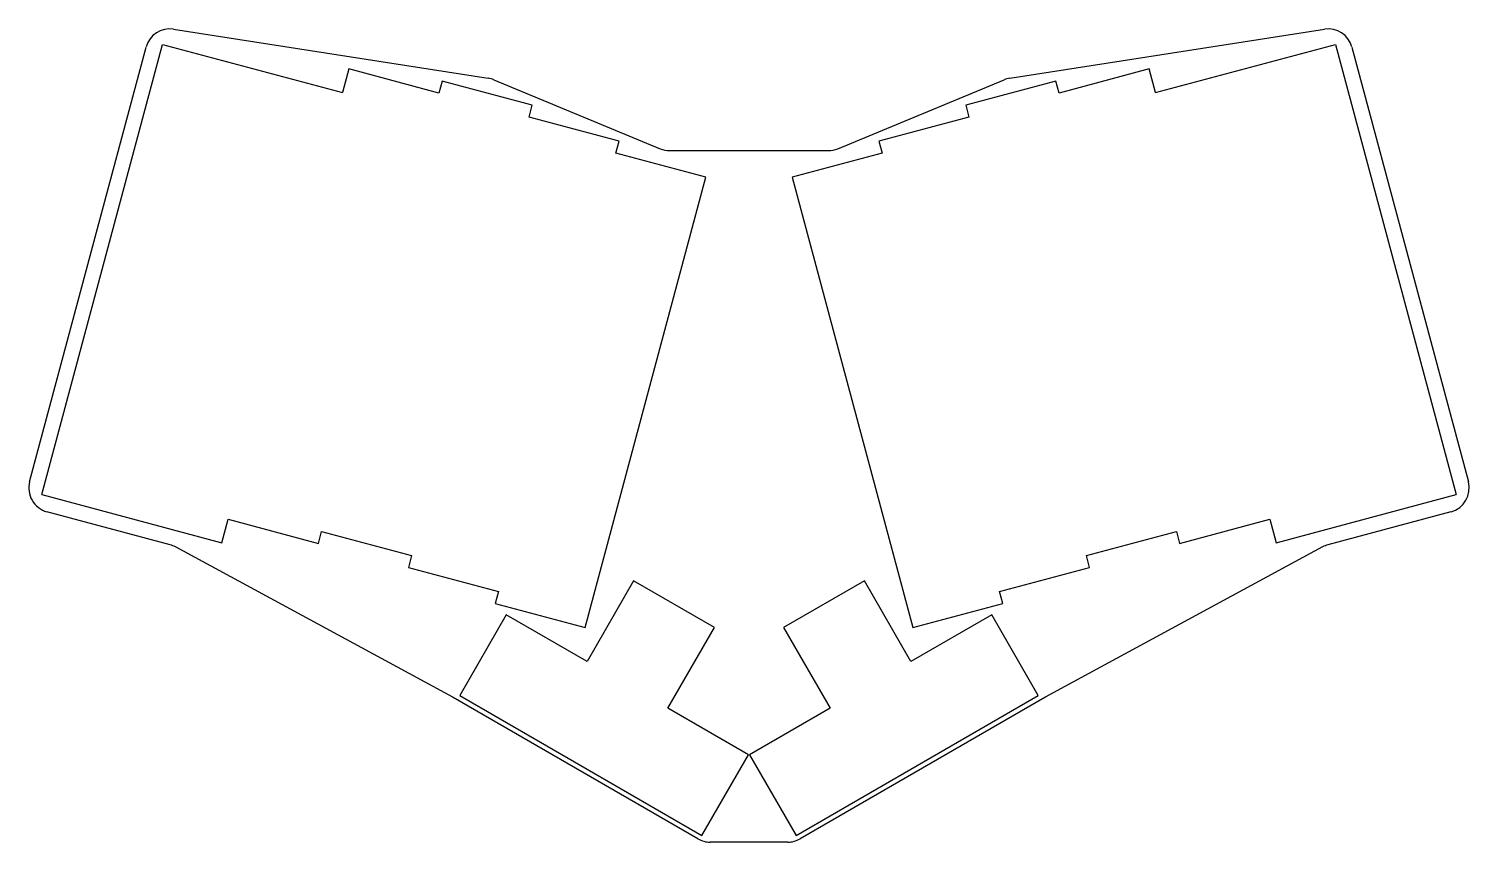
# Model space of a CAD drawing. Header units: millimetres. Extents: x 56 to 350, y -200 to -34.
import ezdxf

# ---------------------------------------------------------------- set-up
doc = ezdxf.new("R2010")
doc.units = ezdxf.units.MM

msp = doc.modelspace()

# ---------------------------------------------------------------- linework, layer by layer
at = {"linetype": 'CONTINUOUS'}
for p, q in [((85.91, -34.32), (150.05, -44.31)), ((256.38, -44.31), (320.52, -34.32)), ((56.57, -126.55), (80.31, -37.97)), ((59.08, -129.19), (83.66, -37.43)), ((83.66, -37.43), (120.37, -47.26)), ((286.06, -47.26), (322.77, -37.43)), ((322.77, -37.43), (347.36, -129.19)), ((326.12, -37.97), (349.86, -126.55)), ((121.66, -42.43), (120.37, -47.26)), ((140.02, -47.35), (121.66, -42.43)), ((284.77, -42.43), (266.42, -47.35)), ((286.06, -47.26), (284.77, -42.43)), ((140.66, -44.94), (140.02, -47.35)), ((159.01, -49.85), (140.66, -44.94)), ((151.19, -44.63), (185.13, -58.69)), ((221.3, -58.69), (255.24, -44.63)), ((265.77, -44.94), (247.42, -49.85)), ((266.42, -47.35), (265.77, -44.94)), ((158.37, -52.27), (159.01, -49.85)), ((247.42, -49.85), (248.06, -52.27)), ((176.72, -57.19), (158.37, -52.27)), ((248.06, -52.27), (229.71, -57.19)), ((176.07, -59.6), (176.72, -57.19)), ((229.71, -57.19), (230.36, -59.6)), ((194.43, -64.52), (176.07, -59.6)), ((187.05, -59.07), (219.39, -59.07)), ((230.36, -59.6), (212.01, -64.52)), ((169.84, -156.28), (194.43, -64.52)), ((212.01, -64.52), (236.59, -156.28)), ((59.08, -129.19), (95.78, -139.03)), ((310.65, -139.03), (347.36, -129.19)), ((85.23, -139.41), (60.11, -132.68)), ((95.78, -139.03), (97.07, -134.2)), ((97.07, -134.2), (115.43, -139.12)), ((291, -139.12), (309.36, -134.2)), ((309.36, -134.2), (310.65, -139.03)), ((346.32, -132.68), (321.2, -139.41)), ((115.43, -139.12), (116.07, -136.7)), ((116.07, -136.7), (134.43, -141.62)), ((272, -141.62), (290.36, -136.7)), ((290.36, -136.7), (291, -139.12)), ((142.82, -170.48), (86.32, -139.84)), ((320.11, -139.84), (263.61, -170.48)), ((134.43, -141.62), (133.78, -144.03)), ((272.65, -144.03), (272, -141.62)), ((133.78, -144.03), (152.13, -148.95)), ((179.7, -146.74), (170.2, -163.19)), ((196.15, -156.24), (179.7, -146.74)), ((226.74, -146.74), (210.28, -156.24)), ((236.24, -163.19), (226.74, -146.74)), ((254.3, -148.95), (272.65, -144.03)), ((152.13, -148.95), (151.49, -151.36)), ((254.95, -151.36), (254.3, -148.95)), ((151.49, -151.36), (169.84, -156.28)), ((236.59, -156.28), (254.95, -151.36)), ((153.74, -153.69), (144.24, -170.15)), ((170.2, -163.19), (153.74, -153.69)), ((252.69, -153.69), (236.24, -163.19)), ((262.19, -170.15), (252.69, -153.69)), ((186.65, -172.69), (196.15, -156.24)), ((210.28, -156.24), (219.78, -172.69)), ((144.24, -170.15), (160.7, -179.65)), ((245.74, -179.65), (262.19, -170.15)), ((192.81, -199.34), (142.93, -170.55)), ((203.11, -182.19), (186.65, -172.69)), ((219.78, -172.69), (203.33, -182.19)), ((263.5, -170.55), (213.62, -199.34)), ((160.7, -179.65), (193.61, -198.65)), ((212.83, -198.65), (245.74, -179.65)), ((193.61, -198.65), (203.11, -182.19)), ((203.33, -182.19), (212.83, -198.65)), ((211.12, -200.01), (195.31, -200.01))]:
    msp.add_line(p, q, dxfattribs=at)
for centre, start, end in [((85.14, -39.26), 81.1504, 165), ((321.29, -39.26), 15, 98.8496), ((149.28, -49.25), 67.5041, 81.1504), ((257.15, -49.25), 98.8496, 112.4959), ((187.05, -54.07), 247.5041, 270), ((219.39, -54.07), 270, 292.4959), ((61.4, -127.85), 165, 255), ((345.03, -127.85), 285, 15), ((83.94, -144.24), 61.5292, 75), ((322.49, -144.24), 105, 118.4708), ((140.43, -174.88), 60, 61.5292), ((266, -174.88), 118.4708, 120), ((195.31, -195.01), 240, 270), ((211.12, -195.01), 270, 300)]:
    msp.add_arc(centre, 5, start, end, dxfattribs=at)

doc.saveas('drawing.dxf')
